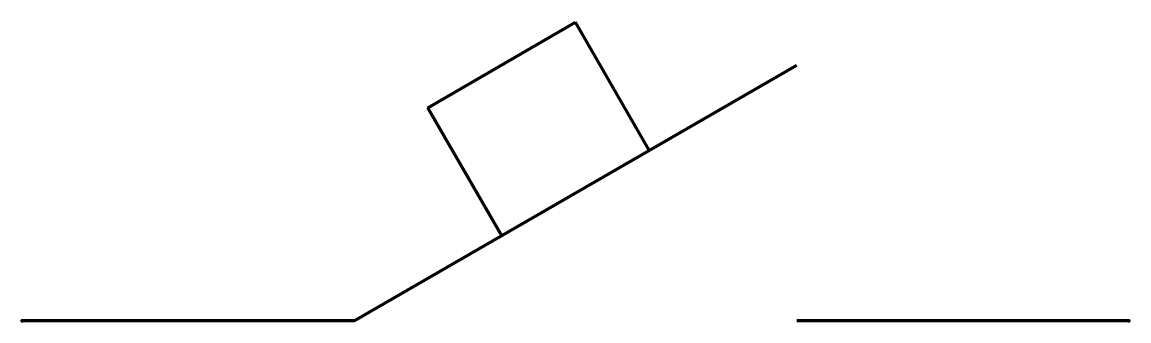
# Model space of a CAD drawing. Header units: millimetres. Extents: x 0 to 15, y 0 to 4.
import ezdxf

# ---------------------------------------------------------------- set-up
doc = ezdxf.new("R2010")
doc.units = ezdxf.units.MM
doc.layers.get('0').update_dxf_attribs({"linetype": 'CONTINUOUS', "lineweight": 0})

msp = doc.modelspace()

# ---------------------------------------------------------------- linework, layer by layer
at = {"color": 7, "linetype": 'CONTINUOUS', "lineweight": 70}
for p, q in [((5.5, 2.88), (7.5, 4.04)), ((8.5, 2.31), (7.5, 4.04)), ((4.5, 0), (10.5, 3.46)), ((6.5, 1.15), (5.5, 2.88)), ((4.5, 0), (0, 0)), ((15, 0), (10.5, 0))]:
    msp.add_line(p, q, dxfattribs=at)
for p in [(0, 0), (15, 0)]:
    msp.add_point(p, dxfattribs=at)

doc.saveas('drawing.dxf')
